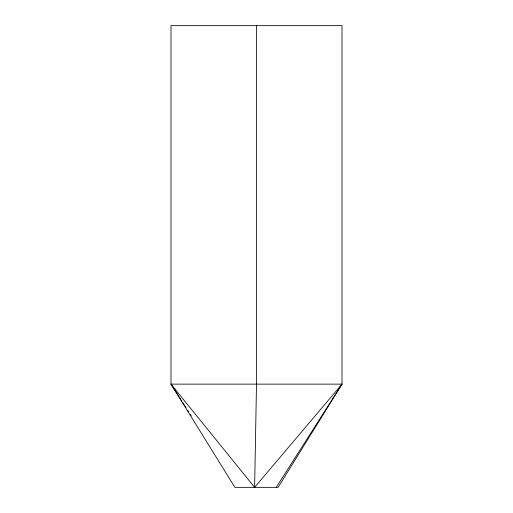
<?xml version="1.0" encoding="UTF-8"?>
<svg xmlns="http://www.w3.org/2000/svg" width="513" height="513" viewBox="0 0 513 513"><rect width="100%" height="100%" fill="white"/><g stroke="black" fill="none" stroke-linecap="round" stroke-linejoin="round"><path stroke-width="0.77" d="M276.238 487.35L342.004 384.128L170.996 384.128L234.883 487.35L278.117 487.35L342.004 384.128L342.004 25.65L170.996 25.65L170.996 384.128L254.621 487.35L256.5 384.128L256.5 25.65M254.621 487.35L342.004 384.128M170.996 384.128L181.737 400.999M182.602 402.346L184.321 405.046M185.18 406.392L186.039 407.745M187.758 410.438L188.617 411.792M190.336 414.491L191.195 415.838"/></g></svg>
